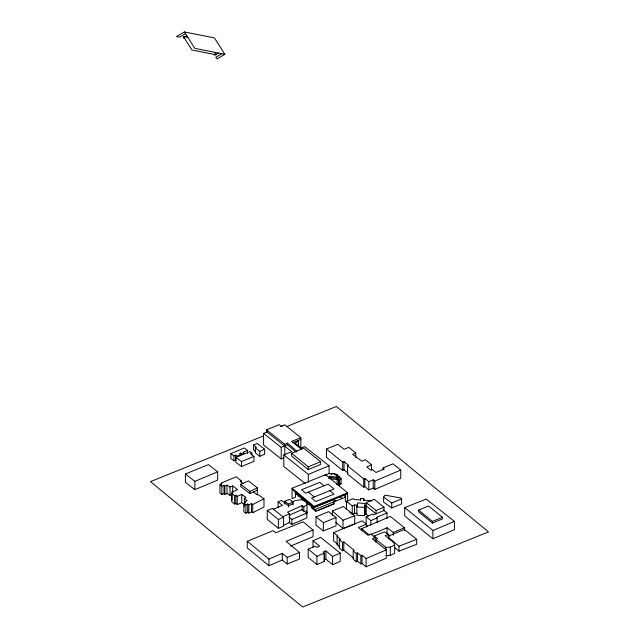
<?xml version="1.0" encoding="UTF-8"?>
<svg xmlns="http://www.w3.org/2000/svg" width="639" height="639" viewBox="0 0 639 639"><rect width="100%" height="100%" fill="white"/><g stroke="black" fill="none" stroke-linecap="round" stroke-linejoin="round"><path stroke-width="0.96" d="M306.424 513.98L307.008 512.726L307.016 503.7L306.065 501.655A6.494 3.746 0 0 0 305.61 501.288L301.392 499.714L295.537 500.577A28.875 16.67 0 0 0 291.943 501.927M307.008 512.726L306.385 510.833M307.008 503.907L306.281 505.297L303.86 506.839L303.797 511.775M356.858 506.951L357.728 502.917L365.157 503.508L364.454 507.398L364.454 515.673L356.858 515.218L356.858 506.951L364.454 507.398M346.546 509.507L346.546 501.24L353.183 498.644L354.325 499.53L360.284 499.93L360.676 498.46L363.839 498.763L363.583 500.225L371.978 500.816M364.454 515.673L365.157 511.783L365.157 506.272M339.037 476.446L337.608 475.32M338.982 476.574L341.018 478.387L340.938 479.098A2.812 1.621 0 0 1 339.405 479.913L329.197 478.571M328.901 477.189L329.588 476.263L338.926 477.501L338.926 479.234M328.901 478.291L329.588 477.365L338.926 478.603M383.592 497.086L385.045 495.177L400.693 497.933L401.627 498.923L401.627 503.891L391.747 507.989L383.592 502.054L383.592 497.086L391.747 503.021L391.747 507.989M331.218 474.41L331.849 473.954A2.396 1.382 0 0 1 334.125 473.555M244.394 506.703L244.394 498.428L246.047 497.43L241.742 494.434L237.261 496.319L235.823 495.193L234.609 495.744L231.781 493.556L232.955 492.877L231.997 491.974L237.564 489.666L232.652 485.92L229.992 487.006L226.989 485.121L224.864 486.047L223.993 485.344L221.861 486.271L219.944 484.618L222.029 483.763L221.206 483.084L236.262 476.758L241.35 480.951L241.35 482.788M221.885 53.732L215.854 57.206L216.941 58.908L224.88 54.323L214.416 37.909L184.383 31.95L176.444 36.535L179.551 37.15L185.51 33.715M183.984 37.405L183.177 37.869L184.439 38.116M185.03 36.798L186.82 35.768M214.976 52.686L215.391 52.446M215.559 54.666L214.592 55.226L214.049 54.371M216.054 54.387L218.386 53.037M313.006 540.714L319.7 546.233L316.832 547.335L315.331 546.209L308.166 549.101L316.936 556.273L324.332 553.142L323.038 552.024L325.906 550.922L332.592 556.433L332.592 564.708L340.236 561.401L340.236 553.126L320.65 537.407L313.006 540.714L313.006 547.152M308.166 549.101L308.166 557.376L316.936 564.541L324.332 561.417L324.332 553.142M244.394 498.428L247.181 500.593L244.609 501.871L245.743 502.574L243.85 503.524L245.887 504.946L247.66 504.051L248.843 504.858L248.843 513.125L251.478 511.791L252.764 512.726L263.995 507.046L263.995 498.779L258.028 494.53L257.118 494.866L253.356 491.95M243.85 503.524L243.85 511.791L245.887 513.221L247.66 512.318L248.843 513.125M248.843 504.858L251.478 503.524L252.764 504.451L252.764 512.726M252.764 504.451L263.995 498.779M375.269 541.233L375.269 537.559L372.345 538.837L386.299 549.907L386.299 558.182L366.099 566.785L362.009 563.47L360.875 563.918L357.528 561.186L356.266 561.761L353.207 559.205L353.207 550.93L354.302 550.379L343.798 541.912L342.56 542.463L339.285 539.835L340.579 539.268L337.096 536.433L337.895 536.073L333.646 532.63L362.185 520.833L366.466 524.164L366.466 526.919M257.333 487.829L248.467 480.911L240.695 484.298L249.969 491.391L257.333 487.829L257.333 494.626M240.695 484.298L240.695 486.503L249.969 493.596L257.333 490.033M388.712 534.276L384.39 531.904L374.27 536.025L377.577 538.709L375.828 539.476L385.98 547.375L390.285 547.128L394.67 545.091L393.808 542.607L385.189 535.65L388.712 534.276L388.712 538.877M385.98 555.65L390.285 555.403L394.67 553.366L394.67 545.091M355.739 457.556L355.739 452.963L348.774 447.332L344.078 449.289L337.847 444.297L326.441 449.041L342.688 462.173L344.014 461.566L348.718 465.352L347.528 465.815L347.528 474.082L363.735 487.15L364.829 486.686L368.807 489.881L373.216 488.108L374.797 489.394L400.725 478.331L400.725 470.056L392.993 463.794L383.057 467.916L383.057 469.753M326.441 449.041L326.441 457.316L342.688 470.448L344.014 469.833L348.047 473.084M371.563 470.272L371.563 464.753L366.778 466.957L370.588 469.961L372.098 469.346L376.02 472.477L384.287 469.002L383.057 467.916M353.207 550.93L356.266 553.486L357.528 552.911L360.875 555.65L360.875 563.918M355.739 452.963L352.624 454.377L361.97 461.23L365.276 459.76L371.563 464.753M293.005 502.07L289.531 499.339L284.77 501.288L288.477 504.131L293.005 502.07L293.005 504.93M293.005 503.724L288.477 505.784L281.535 500.465L278.085 501.974L278.085 507.853M231.781 493.556L231.781 501.831L234.609 504.019L235.823 503.468L237.261 504.594L241.742 502.709L244.609 504.706M337.096 536.433L337.096 544.708L337.895 544.348L333.646 540.898L333.646 532.63M339.285 539.835L339.285 548.11L342.56 550.738L343.798 550.187L353.551 558.047M303.797 506.871L302.167 505.649L287.502 512.151L289.571 513.756L289.571 522.582L283.708 525.186M282.869 516.727L289.571 513.756M289.227 515.25L302.167 509.507L306.824 513.005L306.824 517.973L291.895 524.387L288.964 522.111M251.79 452.947L250.392 453.522L253.955 456.446L253.955 461.406L241.486 466.534L235.943 462.38L235.943 457.412L249.985 451.581L251.79 452.947L251.79 454.936M219.944 484.618L219.944 492.893L221.861 494.546L223.993 493.62L224.864 494.322L226.989 493.396L229.992 495.273L232.652 494.195M332.592 556.433L340.236 553.126M298.437 446.278L298.437 441.453L294.97 442.939L301.209 448.027L304.587 446.565L329.085 465.735L329.085 473.459M347.528 465.815L363.735 478.883L364.829 478.411L368.807 481.606L368.807 489.881M288.964 517.151L291.895 519.419L306.824 513.005M255.328 447.859L259.746 451.342L264.634 449.249L264.634 454.217L259.746 456.302L255.328 452.819L255.328 447.859L256.415 447.428L253.571 444.896L257.253 443.458L264.634 449.249M368.807 481.606L373.216 479.833L374.797 481.119L400.725 470.056M313.062 530.05L303.126 521.799L275.832 532.75L273.101 530.666L247.285 541.273L268.939 559.085L282.286 553.406L287.215 557.384L287.215 563.997L299.467 559.077L299.467 552.455L286.12 541.337L313.062 530.05L313.062 536.672L290.609 546.073M247.285 541.273L247.285 547.895L268.939 565.707L282.286 560.02L287.215 563.997M360.875 555.65L362.009 555.195L366.099 558.51L386.299 549.907M230.895 453.61L233.946 455.863L235.719 455.144L235.719 460.104L233.946 460.831L230.895 458.57L230.895 453.61L244.282 447.955L247.477 450.463L247.477 453.442M247.477 450.463L242.908 452.308L244.026 453.179L242.029 454.033L240.743 453.035L239.457 453.578L240.743 454.577L237.085 456.166L235.719 455.144M318.03 510.369L333.997 503.612M361.73 530.474L361.73 528.581L390.397 516.448L404.471 527.822L404.471 530.658M404.727 507.622L432.907 530.506L454.409 521.408L454.409 529.683L432.907 538.781L404.727 515.889L404.727 507.622L426.221 499.067L454.409 521.408M300.833 448.067L300.833 437.723L284.786 424.799L281.144 426.309L279.155 424.679L266.495 429.831L284.786 444.249L287.47 443.123L296.935 451.206M296.208 452.236L287.47 444.776L281.208 447.364L263.572 433.346L267.182 432.084L291.688 451.725L283.796 454.904L283.796 466.486L305.258 483.571M273.356 509.195L282.526 505.337L278.085 501.974M371.147 534.452L387.05 527.75L393.265 532.439L393.265 535.274M280.833 426.572L283.524 425.438M185.39 474.026L194.871 481.367L217.667 471.83L217.667 480.097L194.871 489.642L185.39 482.301L185.39 474.026L208.402 464.601L217.667 471.83M283.796 454.904L308.325 474.426L329.085 465.735M368.479 516.048L366.211 514.243L366.211 502.653L374.206 499.307L383.991 507.214L383.991 510.521L373.631 514.802L372.801 514.123L366.123 516.759L366.123 525.034L367.457 526.129M291.6 453.251L303.725 448.195L320.666 461.709L320.666 464.465L308.246 469.553L291.6 456.006L291.6 453.251L308.246 466.797L308.246 469.553M315.993 516.903L328.63 511.631L336.05 517.566L336.05 525.841L323.366 530.937L315.993 525.178L315.993 516.903L323.366 522.662L323.366 530.937M346.546 501.24L352.249 505.912L354.509 504.978L357.161 505.122L357.161 506.967M349.397 511.847L352.249 514.187L354.509 513.253L357.161 513.397M386.994 518.461L386.994 512.949L376.403 517.374L377.138 517.989L377.138 522.582M323.941 475.64L329.42 473.363L330.73 474.018L332.528 473.547L334.469 474.106L338.926 477.501M267.254 510.489L278.388 519.451L283.58 517.294L283.58 526.121L278.388 528.277L267.254 519.315L267.254 510.489L272.414 508.444L283.58 517.294M391.747 503.021L401.627 498.923M366.466 524.164L358.327 527.542L367.8 535.155L370.796 533.877L375.269 537.559M366.211 502.653L376.059 510.481L383.991 507.214M418.577 510.098L428.609 505.96L442.46 517.27L442.46 518.924L432.435 523.061L418.577 511.759L418.577 510.098L432.435 521.408L432.435 523.061M393.265 532.439L404.471 527.822M388.264 536.153L404.471 529.475L416.668 539.332L416.668 544.3L398.992 551.193L394.582 547.487M432.435 521.408L442.46 517.27M235.943 457.412L241.486 461.566L253.955 456.446M308.246 466.797L320.666 461.709M366.123 516.759L370.78 520.593L377.138 517.989M332.352 515.585L332.352 510.992L343.359 506.503L354.741 515.721L354.741 523.996L342.999 528.509L335.898 522.343M263.572 433.346L263.572 444.936L281.208 458.946L283.892 457.851M263.324 436.014L150.492 481.622L302.614 607.05L488.508 531.904L336.386 406.476L286.44 426.66M300.833 437.723L291.6 441.373L301.504 449.297M293.061 442.452L300.833 439.376M295.553 491.575L295.553 497.254L292.079 498.652L292.079 488.236L325.602 474.689L347.616 492.829L347.616 501.351M296.728 492.206L294.914 492.941L314.987 509.491L345.675 497.078L342.704 494.634M296.855 494.538L298.677 493.803M298.788 496.136L300.618 495.393M302.974 499.586L304.779 498.859M308.861 504.443L310.666 503.708M292.079 488.236L314.092 506.384L347.616 492.829M292.079 489.226L314.092 507.374L347.616 493.819M313.046 507.893L334.037 499.402M311.56 505.944L311.56 507.917L315.746 511.368L334.037 503.979L334.037 499.051M323.366 522.662L336.05 517.566M287.215 557.384L299.467 552.455M241.35 480.951L240.264 481.375L243.187 483.675M388.712 537.591L398.992 546.233L416.668 539.332M332.352 510.992L342.999 520.234L354.741 515.721M324.476 559.74L325.906 559.189L332.592 564.708M337.919 484.769L339.413 484.881A2.812 1.621 0 0 0 340.946 484.066L341.098 478.587M366.211 514.243L364.725 514.171L364.725 505.896L366.211 505.968L376.059 513.796L376.059 510.481M336.673 484.594L337.296 484.681M334.125 473.547L335.691 474.298M187.826 37.35L183.393 36.471L192.012 50.002L216.333 54.826L214.736 52.31M224.88 54.323L194.847 48.364L184.383 31.95M387.825 534.955L389.383 536.129M383.24 509.914L386.994 512.949M337.096 544.708L339.884 546.976M339.844 496.615L342.145 498.508M346.857 502.621L345.332 501.375L345.332 493.795M323.965 485.816L319.78 482.365L301.488 489.762L305.674 493.212L328.134 484.13L334.021 488.987L311.56 498.061L315.746 501.511L334.037 494.123L329.852 490.672M333.678 499.107L335.97 501M308.373 492.118L314.26 496.974M297.55 440.702L298.437 441.453M361.73 528.581L369.374 535.194M255.704 451.757L253.571 449.856L253.571 444.896M340.747 483.06L341.09 483.499M432.907 530.506L432.907 538.781M398.992 546.233L398.992 551.193M390.285 547.128L390.285 555.403M387.05 527.75L387.05 533.421M385.98 547.375L385.98 550.131M375.828 539.476L375.828 542.231M374.797 481.119L374.797 489.394M374.27 536.025L374.27 537.862M373.216 479.833L373.216 488.108M370.78 520.593L370.78 525.186M366.099 558.51L366.099 566.785M364.829 478.411L364.829 486.686M363.839 498.763L363.839 500.601M363.735 478.883L363.735 487.15M362.009 555.195L362.009 563.47M360.676 498.46L360.676 500.305M357.528 552.911L357.528 561.186M356.266 553.486L356.266 561.761M354.509 504.978L354.509 513.253M352.249 505.912L352.249 514.187M344.014 461.566L344.014 469.833M343.798 541.912L343.798 550.187M342.999 520.234L342.999 528.509M342.688 462.173L342.688 470.448M342.56 542.463L342.56 550.738M339.413 479.921L339.413 484.881M338.542 479.897L338.542 484.857M337.144 474.457L337.144 484.314M329.588 476.263L329.588 477.996M325.906 550.922L325.906 559.189M325.602 474.689L325.602 475.68M324.197 553.222L324.197 561.497M316.936 556.273L316.936 564.541M315.746 509.395L315.746 511.368M314.092 506.384L314.092 507.374M308.325 474.426L308.325 482.149M302.167 505.649L302.167 510.553M301.488 497.645L301.488 499.61M291.895 519.419L291.895 524.387M288.477 504.131L288.477 506.991M287.47 443.123L287.47 444.776M284.786 444.249L284.786 454.593M284.77 501.288L284.77 504.147M282.286 553.406L282.286 560.02M281.208 447.364L281.208 458.946M278.388 519.451L278.388 528.277M268.939 559.085L268.939 565.707M267.182 430.422L267.182 432.084L266.495 431.485L266.495 429.831M259.746 451.342L259.746 456.302M251.478 503.524L251.478 511.791M249.969 491.391L249.969 493.596M247.66 504.051L247.66 512.318M245.887 504.946L245.887 513.221M244.609 501.871L244.609 503.708M241.742 494.434L241.742 502.709M241.486 461.566L241.486 466.534M240.743 453.035L240.743 455.016M237.261 496.319L237.261 504.594M235.823 495.193L235.823 503.468M234.609 495.744L234.609 504.019M233.946 455.863L233.946 460.831M232.652 485.92L232.652 492.357M231.997 491.974L231.997 500.249M229.992 487.006L229.992 495.273M226.989 485.121L226.989 493.396M224.864 486.047L224.864 494.322M223.993 485.344L223.993 493.62M221.861 486.271L221.861 494.546M221.206 483.084L221.206 484.921M194.871 481.367L194.871 489.642M337.624 475.304A10.783 6.222 0 0 1 335.643 474.322"/></g></svg>
